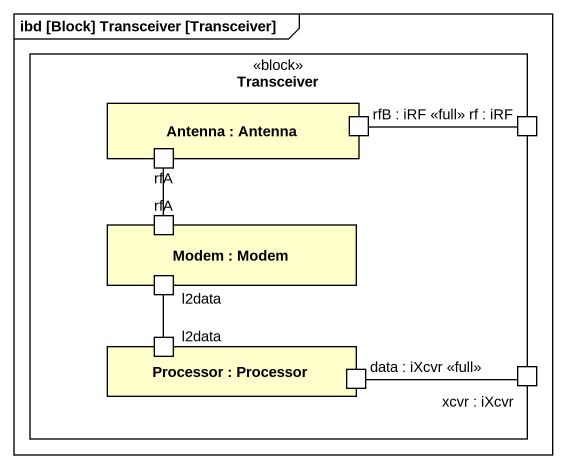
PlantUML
@startuml
mainframe ibd [Block] Transceiver [Transceiver]
rectangle Transceiver <<block>> {
  rectangle "Antenna : Antenna" as Antenna {
    port "rfB : iRF <<full>>" as rfB_iRF_full
    port rfA
  }
  port "rf : iRF" as rf_iRF
  rectangle "Modem : Modem" as Modem {
    port "rfA" as rfA_2
    port l2data
  }
  rectangle "Processor : Processor" as Processor {
    port "l2data" as l2data_2
    port "data : iXcvr <<full>>" as data_iXcvr_full
  }
  port "xcvr : iXcvr" as xcvr_iXcvr
}
rfB_iRF_full -right- rf_iRF
rfA -- rfA_2
l2data -- l2data_2
data_iXcvr_full -right- xcvr_iXcvr
@enduml
